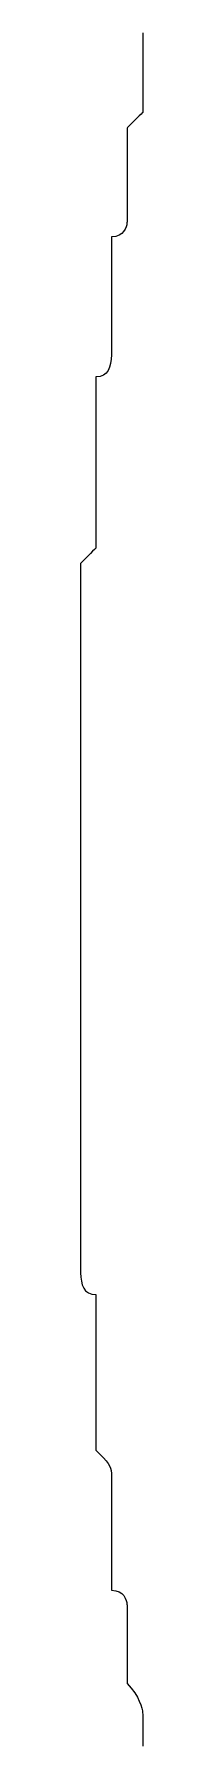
# Model space of a CAD drawing. Header units: metres. Extents: x 20 to 415, y 5 to 292.
# Drawn here: x 197.174 to 197.26, y 122.126 to 124.488 of the extents above; entities that cross this region are included whole.
import ezdxf

# ---------------------------------------------------------------- set-up
doc = ezdxf.new("R2010")
doc.units = ezdxf.units.M
doc.layers.add('ОБОРУДОВАНИЕ', color=8, linetype='Continuous')

msp = doc.modelspace()

# ---------------------------------------------------------------- linework, layer by layer
at = {"layer": 'ОБОРУДОВАНИЕ'}
msp.add_lwpolyline([(197.26, 124.4902), (197.26, 124.4846), (197.26, 124.4795), (197.26, 124.475), (197.26, 124.4713), (197.26, 124.4683), (197.26, 124.4666), (197.26, 124.466), (197.26, 124.4602), (197.26, 124.4554), (197.26, 124.4514), (197.26, 124.4477), (197.26, 124.4445), (197.26, 124.4413), (197.26, 124.4378), (197.26, 124.4338), (197.26, 124.4288), (197.26, 124.423), (197.26, 124.4224), (197.26, 124.4207), (197.26, 124.4179), (197.26, 124.4142), (197.26, 124.4097), (197.26, 124.4046), (197.26, 124.399), (197.26, 124.3928), (197.26, 124.3865), (197.26, 124.3801), (197.2594, 124.3795), (197.2578, 124.3779), (197.2553, 124.3756), (197.2525, 124.3726), (197.2493, 124.3694), (197.2461, 124.3661), (197.2432, 124.3634), (197.2409, 124.361), (197.2392, 124.3593), (197.2385, 124.3586), (197.2385, 124.3522), (197.2385, 124.346), (197.2385, 124.34), (197.2385, 124.3344), (197.2385, 124.3292), (197.2385, 124.3247), (197.2385, 124.3211), (197.2385, 124.3181), (197.2385, 124.3164), (197.2385, 124.3157), (197.2385, 124.3099), (197.2385, 124.3052), (197.2385, 124.3011), (197.2385, 124.2975), (197.2385, 124.2943), (197.2385, 124.291), (197.2385, 124.2876), (197.2385, 124.2835), (197.2385, 124.2786), (197.2385, 124.2728), (197.2385, 124.2721), (197.2385, 124.2704), (197.2385, 124.2676), (197.2385, 124.264), (197.2385, 124.2595), (197.2385, 124.2543), (197.2385, 124.2487), (197.2385, 124.2425), (197.2385, 124.2363), (197.2385, 124.2298), (197.2385, 124.2292), (197.2383, 124.2277), (197.2381, 124.2253), (197.2372, 124.2223), (197.236, 124.2191), (197.2338, 124.2159), (197.2312, 124.2131), (197.2276, 124.2107), (197.2229, 124.209), (197.2171, 124.2084), (197.2171, 124.2019), (197.2171, 124.1957), (197.2171, 124.1897), (197.2171, 124.1841), (197.2171, 124.179), (197.2171, 124.1745), (197.2171, 124.1708), (197.2171, 124.1678), (197.2171, 124.1661), (197.2171, 124.1655), (197.2171, 124.1597), (197.2171, 124.1549), (197.2171, 124.1509), (197.2171, 124.1472), (197.2171, 124.144), (197.2171, 124.1408), (197.2171, 124.1373), (197.2171, 124.1333), (197.2171, 124.1283), (197.2171, 124.1225), (197.2171, 124.1219), (197.2171, 124.1202), (197.2171, 124.1174), (197.2171, 124.1137), (197.2171, 124.1092), (197.2171, 124.1041), (197.2171, 124.0983), (197.2171, 124.0923), (197.2171, 124.086), (197.2171, 124.0796), (197.2171, 124.079), (197.2171, 124.0775), (197.2171, 124.0751), (197.2171, 124.0721), (197.2171, 124.0689), (197.2171, 124.0657), (197.2171, 124.0629), (197.2171, 124.0605), (197.2171, 124.0588), (197.2171, 124.0581), (197.2171, 124.0517), (197.2169, 124.0455), (197.2167, 124.0395), (197.2158, 124.0339), (197.2145, 124.0287), (197.2126, 124.0242), (197.2098, 124.0206), (197.2061, 124.0178), (197.2014, 124.0159), (197.1956, 124.0152), (197.1956, 124.0094), (197.1956, 124.0047), (197.1956, 124.0006), (197.1956, 123.997), (197.1956, 123.9938), (197.1956, 123.9905), (197.1956, 123.9871), (197.1956, 123.983), (197.1956, 123.9781), (197.1956, 123.9723), (197.1956, 123.9716), (197.1956, 123.9699), (197.1956, 123.9671), (197.1956, 123.9635), (197.1956, 123.959), (197.1956, 123.9538), (197.1956, 123.9483), (197.1956, 123.942), (197.1956, 123.9358), (197.1956, 123.9294), (197.1956, 123.9287), (197.1956, 123.9272), (197.1956, 123.9249), (197.1956, 123.9218), (197.1956, 123.9186), (197.1956, 123.9154), (197.1956, 123.9126), (197.1956, 123.9103), (197.1956, 123.9085), (197.1956, 123.9079), (197.1956, 123.9015), (197.1956, 123.8952), (197.1956, 123.8892), (197.1956, 123.8836), (197.1956, 123.8785), (197.1956, 123.874), (197.1956, 123.8703), (197.1956, 123.8675), (197.1956, 123.8656), (197.1956, 123.865), (197.1956, 123.8592), (197.1956, 123.8545), (197.1956, 123.8504), (197.1956, 123.8467), (197.1956, 123.8435), (197.1956, 123.8403), (197.1956, 123.8369), (197.1956, 123.8328), (197.1956, 123.8281), (197.1956, 123.8221), (197.1956, 123.8214), (197.1956, 123.8197), (197.1956, 123.8169), (197.1956, 123.8132), (197.1956, 123.8087), (197.1956, 123.8036), (197.1956, 123.798), (197.1956, 123.7918), (197.1956, 123.7856), (197.1956, 123.7791), (197.195, 123.7785), (197.1935, 123.777), (197.1911, 123.7746), (197.1881, 123.7716), (197.1849, 123.7684), (197.1817, 123.7652), (197.1789, 123.7624), (197.1765, 123.76), (197.1748, 123.7583), (197.1742, 123.7577), (197.1742, 123.7512), (197.1742, 123.745), (197.1742, 123.739), (197.1742, 123.7334), (197.1742, 123.7283), (197.1742, 123.7237), (197.1742, 123.7201), (197.1742, 123.7171), (197.1742, 123.7154), (197.1742, 123.7147), (197.1742, 123.7089), (197.1742, 123.7042), (197.1742, 123.7001), (197.1742, 123.6965), (197.1742, 123.6933), (197.1742, 123.6901), (197.1742, 123.6866), (197.1742, 123.6825), (197.1742, 123.6778), (197.1742, 123.6718), (197.1742, 123.6712), (197.1742, 123.6694), (197.1742, 123.6667), (197.1742, 123.663), (197.1742, 123.6585), (197.1742, 123.6533), (197.1742, 123.6478), (197.1742, 123.6418), (197.1742, 123.6353), (197.1742, 123.6289), (197.1742, 123.6282), (197.1742, 123.6267), (197.1742, 123.6244), (197.1742, 123.6214), (197.1742, 123.6181), (197.1742, 123.6149), (197.1742, 123.6121), (197.1742, 123.6098), (197.1742, 123.6081), (197.1742, 123.6074), (197.1742, 123.601), (197.1742, 123.5948), (197.1742, 123.5887), (197.1742, 123.5832), (197.1742, 123.578), (197.1742, 123.5735), (197.1742, 123.5699), (197.1742, 123.5668), (197.1742, 123.5651), (197.1742, 123.5645), (197.1742, 123.5587), (197.1742, 123.554), (197.1742, 123.5499), (197.1742, 123.5462), (197.1742, 123.543), (197.1742, 123.5398), (197.1742, 123.5364), (197.1742, 123.5323), (197.1742, 123.5276), (197.1742, 123.5216), (197.1742, 123.5209), (197.1742, 123.5192), (197.1742, 123.5164), (197.1742, 123.5128), (197.1742, 123.5082), (197.1742, 123.5031), (197.1742, 123.4975), (197.1742, 123.4913), (197.1742, 123.4851), (197.1742, 123.4786), (197.1742, 123.478), (197.1742, 123.4765), (197.1742, 123.4741), (197.1742, 123.4711), (197.1742, 123.4679), (197.1742, 123.4647), (197.1742, 123.4619), (197.1742, 123.4595), (197.1742, 123.4578), (197.1742, 123.4572), (197.1742, 123.4514), (197.1742, 123.4467), (197.1742, 123.4426), (197.1742, 123.4389), (197.1742, 123.4357), (197.1742, 123.4325), (197.1742, 123.4291), (197.1742, 123.425), (197.1742, 123.42), (197.1742, 123.4142), (197.1742, 123.4085), (197.1742, 123.4037), (197.1742, 123.3996), (197.1742, 123.3962), (197.1742, 123.3928), (197.1742, 123.3896), (197.1742, 123.3861), (197.1742, 123.3821), (197.1742, 123.3771), (197.1742, 123.3713), (197.1742, 123.3707), (197.1742, 123.369), (197.1742, 123.3662), (197.1742, 123.3625), (197.1742, 123.358), (197.1742, 123.3529), (197.1742, 123.3473), (197.1742, 123.3411), (197.1742, 123.3348), (197.1742, 123.3284), (197.1742, 123.3277), (197.1742, 123.3262), (197.1742, 123.3239), (197.1742, 123.3209), (197.1742, 123.3177), (197.1742, 123.3144), (197.1742, 123.3117), (197.1742, 123.3093), (197.1742, 123.3076), (197.1742, 123.3069), (197.1742, 123.3011), (197.1742, 123.2964), (197.1742, 123.2923), (197.1742, 123.2887), (197.1742, 123.2855), (197.1742, 123.2822), (197.1742, 123.2788), (197.1742, 123.2747), (197.1742, 123.2698), (197.1742, 123.264), (197.1742, 123.2582), (197.1742, 123.2535), (197.1742, 123.2494), (197.1742, 123.2458), (197.1742, 123.2425), (197.1742, 123.2393), (197.1742, 123.2359), (197.1742, 123.2318), (197.1742, 123.2269), (197.1742, 123.2211), (197.1742, 123.2204), (197.1742, 123.2189), (197.1742, 123.2166), (197.1742, 123.2136), (197.1742, 123.2103), (197.1742, 123.2071), (197.1742, 123.2043), (197.1742, 123.202), (197.1742, 123.2003), (197.1742, 123.1996), (197.1742, 123.1932), (197.1742, 123.1869), (197.1742, 123.1809), (197.1742, 123.1754), (197.1742, 123.1702), (197.1742, 123.1657), (197.1742, 123.162), (197.1742, 123.159), (197.1742, 123.1573), (197.1742, 123.1567), (197.1742, 123.1509), (197.1742, 123.1462), (197.1742, 123.1421), (197.1742, 123.1384), (197.1742, 123.1352), (197.1742, 123.132), (197.1742, 123.1286), (197.1742, 123.1245), (197.1742, 123.1196), (197.1742, 123.1138), (197.1742, 123.108), (197.1742, 123.1032), (197.1742, 123.0992), (197.1742, 123.0955), (197.1742, 123.0923), (197.1742, 123.0891), (197.1742, 123.0856), (197.1742, 123.0816), (197.1742, 123.0766), (197.1742, 123.0708), (197.1742, 123.0702), (197.1742, 123.0687), (197.1742, 123.0663), (197.1742, 123.0633), (197.1742, 123.0601), (197.1742, 123.0569), (197.1742, 123.0541), (197.1742, 123.0517), (197.1742, 123.05), (197.1742, 123.0494), (197.1742, 123.0429), (197.1742, 123.0367), (197.1742, 123.0307), (197.1742, 123.0251), (197.1742, 123.02), (197.1742, 123.0155), (197.1742, 123.0118), (197.1742, 123.009), (197.1742, 123.0071), (197.1742, 123.0064), (197.1742, 123.0006), (197.1742, 122.9959), (197.1742, 122.9918), (197.1742, 122.9882), (197.1742, 122.985), (197.1742, 122.9818), (197.1742, 122.9783), (197.1742, 122.9742), (197.1742, 122.9693), (197.1742, 122.9635), (197.1742, 122.9629), (197.1742, 122.9611), (197.1742, 122.9584), (197.1742, 122.9547), (197.1742, 122.9502), (197.1742, 122.9451), (197.1742, 122.9393), (197.1742, 122.9333), (197.1742, 122.927), (197.1742, 122.9206), (197.1742, 122.9199), (197.1742, 122.9184), (197.1742, 122.9161), (197.1742, 122.9131), (197.1742, 122.9099), (197.1742, 122.9066), (197.1742, 122.9038), (197.1742, 122.9015), (197.1742, 122.8998), (197.1742, 122.8991), (197.1742, 122.8933), (197.1742, 122.8886), (197.1742, 122.8845), (197.1742, 122.8809), (197.1742, 122.8777), (197.1742, 122.8744), (197.1742, 122.871), (197.1742, 122.8669), (197.1742, 122.8622), (197.1742, 122.8562), (197.1742, 122.8504), (197.1742, 122.8457), (197.1742, 122.8416), (197.1742, 122.838), (197.1742, 122.8347), (197.1742, 122.8315), (197.1742, 122.8281), (197.1742, 122.824), (197.1742, 122.8191), (197.1742, 122.8133), (197.1742, 122.8126), (197.1742, 122.8111), (197.1742, 122.8088), (197.1742, 122.8057), (197.1742, 122.8025), (197.1742, 122.7993), (197.1742, 122.7965), (197.1742, 122.7942), (197.1742, 122.7925), (197.1742, 122.7918), (197.1742, 122.7854), (197.1744, 122.7791), (197.1748, 122.7731), (197.1757, 122.7675), (197.1769, 122.7624), (197.1789, 122.7579), (197.1814, 122.7542), (197.1853, 122.7512), (197.1898, 122.7495), (197.1956, 122.7489), (197.1956, 122.7431), (197.1956, 122.7384), (197.1956, 122.7343), (197.1956, 122.7306), (197.1956, 122.7274), (197.1956, 122.7242), (197.1956, 122.7208), (197.1956, 122.7167), (197.1956, 122.712), (197.1956, 122.706), (197.1956, 122.7053), (197.1956, 122.7036), (197.1956, 122.7008), (197.1956, 122.6971), (197.1956, 122.6926), (197.1956, 122.6875), (197.1956, 122.6819), (197.1956, 122.6759), (197.1956, 122.6695), (197.1956, 122.663), (197.1956, 122.6624), (197.1956, 122.6609), (197.1956, 122.6585), (197.1956, 122.6555), (197.1956, 122.6523), (197.1956, 122.6491), (197.1956, 122.6463), (197.1956, 122.6439), (197.1956, 122.6422), (197.1956, 122.6416), (197.1956, 122.6358), (197.1956, 122.631), (197.1956, 122.627), (197.1956, 122.6233), (197.1956, 122.6201), (197.1956, 122.6169), (197.1956, 122.6134), (197.1956, 122.6094), (197.1956, 122.6044), (197.1956, 122.5986), (197.1956, 122.5928), (197.1956, 122.5881), (197.1956, 122.584), (197.1956, 122.5804), (197.1956, 122.5772), (197.1956, 122.574), (197.1956, 122.5705), (197.1956, 122.5664), (197.1956, 122.5617), (197.1956, 122.5557), (197.1956, 122.5551), (197.1956, 122.5536), (197.1956, 122.5512), (197.1956, 122.5482), (197.1956, 122.545), (197.1956, 122.5418), (197.1956, 122.539), (197.1956, 122.5366), (197.1956, 122.5349), (197.1956, 122.5342), (197.2014, 122.5284), (197.2061, 122.5237), (197.2098, 122.5197), (197.2126, 122.516), (197.2145, 122.5128), (197.2158, 122.5096), (197.2167, 122.5061), (197.2169, 122.502), (197.2171, 122.4971), (197.2171, 122.4913), (197.2171, 122.4855), (197.2171, 122.4808), (197.2171, 122.4767), (197.2171, 122.4731), (197.2171, 122.4699), (197.2171, 122.4666), (197.2171, 122.4632), (197.2171, 122.4591), (197.2171, 122.4542), (197.2171, 122.4484), (197.2171, 122.4477), (197.2171, 122.4462), (197.2171, 122.4439), (197.2171, 122.4409), (197.2171, 122.4377), (197.2171, 122.4344), (197.2171, 122.4316), (197.2171, 122.4293), (197.2171, 122.4276), (197.2171, 122.4269), (197.2171, 122.4205), (197.2171, 122.4143), (197.2171, 122.4082), (197.2171, 122.4027), (197.2171, 122.3975), (197.2171, 122.393), (197.2171, 122.3894), (197.2171, 122.3864), (197.2171, 122.3846), (197.2171, 122.384), (197.2171, 122.3782), (197.2171, 122.3735), (197.2171, 122.3694), (197.2171, 122.3658), (197.2171, 122.3625), (197.2171, 122.3593), (197.2171, 122.3559), (197.2171, 122.3518), (197.2171, 122.3469), (197.2171, 122.3411), (197.2229, 122.3404), (197.2276, 122.3389), (197.2312, 122.3366), (197.234, 122.3336), (197.236, 122.3303), (197.2372, 122.3271), (197.2381, 122.3243), (197.2383, 122.322), (197.2385, 122.3203), (197.2385, 122.3196), (197.2385, 122.3132), (197.2385, 122.3069), (197.2385, 122.3009), (197.2385, 122.2954), (197.2385, 122.2902), (197.2385, 122.2857), (197.2385, 122.2821), (197.2385, 122.2793), (197.2385, 122.2773), (197.2385, 122.2767), (197.2385, 122.2709), (197.2385, 122.2662), (197.2385, 122.2621), (197.2385, 122.2584), (197.2385, 122.2552), (197.2385, 122.252), (197.2385, 122.2486), (197.2385, 122.2445), (197.2385, 122.2395), (197.2385, 122.2338), (197.2385, 122.2331), (197.2385, 122.2316), (197.2385, 122.2292), (197.2385, 122.2262), (197.2385, 122.223), (197.2385, 122.2198), (197.2385, 122.217), (197.2385, 122.2147), (197.2385, 122.2129), (197.2385, 122.2123), (197.2443, 122.2059), (197.2491, 122.1996), (197.2527, 122.1936), (197.2553, 122.188), (197.2574, 122.1829), (197.2587, 122.1784), (197.2596, 122.1747), (197.2598, 122.1717), (197.26, 122.17), (197.26, 122.1694), (197.26, 122.1636), (197.26, 122.1588), (197.26, 122.1548), (197.26, 122.1511), (197.26, 122.1479), (197.26, 122.1447), (197.26, 122.1413), (197.26, 122.1372), (197.26, 122.1325), (197.26, 122.1264), (197.26, 122.1258)], dxfattribs=at)

doc.saveas('drawing.dxf')
